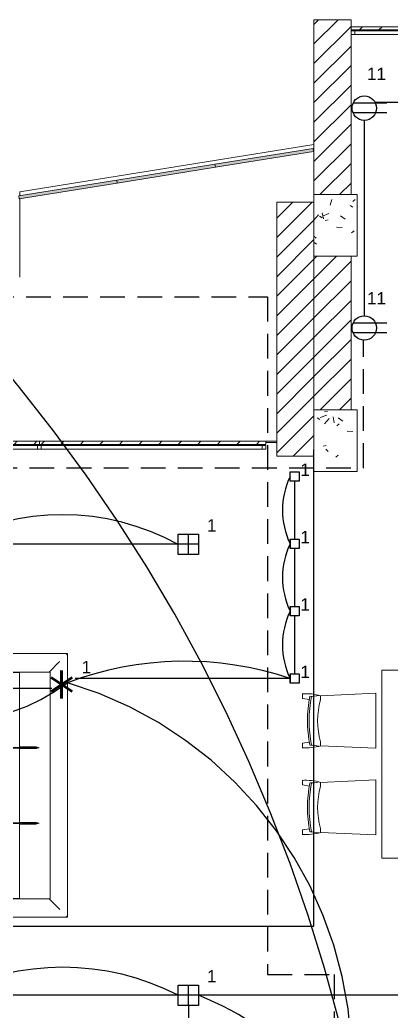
# Model space of a CAD drawing. Header units: inches. Extents: x 131 to 82119, y 71 to 16923.
# Drawn here: x 180.92 to 183.92, y 127.94 to 135.96 of the extents above; entities that cross this region are included whole.
import ezdxf
from ezdxf.enums import TextEntityAlignment as Align

# ---------------------------------------------------------------- set-up
doc = ezdxf.new("R2010")
doc.units = ezdxf.units.IN
doc.header["$MEASUREMENT"] = 0
doc.linetypes.add('HIDDEN', pattern=[9.525, 6.35, -3.175])
doc.linetypes.add('PISO', pattern=[0.3, 0.2, -0.1])
for name, color, linetype, lineweight in [('A-____-____-DIMS', 211, 'Continuous', 9), ('A-FLOR-____-OTLN', 192, 'Continuous', 18), ('A-GLAZ-CURT-MCUT', 52, 'Continuous', 18), ('A-GLAZ-CURT-OTLN', 52, 'Continuous', 18), ('A-GLAZ-CWMG-MCUT', 51, 'Continuous', 18), ('A-GLAZ-CWMG-OTLN', 51, 'Continuous', 18), ('A-WALL-____-MCUT', 113, 'Continuous', 18), ('A-WALL-____-PATT', 111, 'Continuous', 18), ('DUCTO-PARED O TECHO', 7, 'Continuous', 25), ('DUCTO-PISO', 7, 'PISO', 25), ('I-FURN-____-OTLN', 30, 'Continuous', 18), ('S-COLS-____-MCUT', 52, 'Continuous', 18), ('S-COLS-____-OTLN', 52, 'Continuous', 18), ('SIMBOLOGIA', 150, 'Continuous', 25)]:
    doc.layers.add(name, color=color, linetype=linetype, lineweight=lineweight)
doc.layers.add('LAMPARAS', color=20, linetype='Continuous')
doc.layers.add('Retorno', color=5, linetype='HIDDEN')
doc.styles.add('ROMANS', font='romans.shx', dxfattribs={"width": 0.625})
doc.styles.get("Standard").update_dxf_attribs({"font": 'arial.ttf'})
pattern_1 = [(45, (197.74889, 144.03864), (-0.07919596, 0.07919596), [])]

# ---------------------------------------------------------------- blocks, each defined once
blk = doc.blocks.new('M_Concrete-Rectangular-Column - Columna Concreto 0_35 x 0_50-V17-ARQ-P1')
at = {"layer": 'S-COLS-____-OTLN'}
h = blk.add_hatch(dxfattribs=at)
h.set_pattern_fill('FP_34', style=0, pattern_type=2)
h.set_pattern_definition([(50, (14.275, 11.484), (0.546432, -0.047308), [0.057, -0.629]), (355, (14.275, 11.484), (-0.105429, 0.57337), [0.046, -0.503]), (100.451, (14.321, 11.48), (0.440955, 0.525708), [0.049, -0.534]), (46.184, (14.275, 11.636), (0.813123, -0.12606), [0.086, -0.943]), (96.636, (14.343, 11.625), (0.711995, 0.742252), [0.073, -0.801]), (351.184, (14.275, 11.636), (0.71223, 0.742616), [0.069, -0.754]), (21, (14.351, 11.598), (0.454985, -0.306292), [0.057, -0.629]), (326, (14.351, 11.598), (0.185766, 0.552594), [0.046, -0.503]), (71.451, (14.389, 11.572), (0.640536, 0.246016), [0.049, -0.534]), (37.5, (14.275, 11.484), (0.009206, 0.2541166), [0.025, -0.472, 0.025, -0.485, -0.505]), (37.5, (14.275, 11.484), (0.009206, 0.2541166), [-1.007, 0.025, -0.48]), (7.5, (14.275, 11.484), (0.2004608, 0.3007382), [0.025, -0.266, 0.025, -0.46, -0.192]), (7.5, (14.275, 11.484), (0.2004608, 0.3007382), [-0.776, 0.025, -0.167]), (327.5, (14.105, 11.484), (0.406483, -0.0170776), [0.025, -0.165, 0.025, -0.569, -0.789]), (327.5, (14.105, 11.484), (0.406483, -0.0170776), [-0.785, 0.025, -0.764]), (317.5, (14.029, 11.484), (0.443999, 0.076008), [0.025, -0.223, 0.025, -0.37, -0.56]), (317.5, (14.029, 11.484), (0.443999, 0.076008), [-0.642, 0.025, -0.535])])
h.paths.add_polyline_path([(0.175, -0.25), (0.175, 0.25), (-0.175, 0.25), (-0.175, -0.25)], flags=0)
at = {"layer": 'S-COLS-____-MCUT'}
for p, q in [((0.175, 0.25), (-0.175, 0.25)), ((-0.175, 0.25), (-0.175, -0.25)), ((0.175, -0.25), (0.175, 0.25)), ((-0.175, -0.25), (0.175, -0.25))]:
    blk.add_line(p, q, dxfattribs=at)
blk = doc.blocks.new('M_Concrete-Rectangular-Column - Columna Concreto 0_35 x 0_50-V18-ARQ-P1')
at = {"layer": 'S-COLS-____-OTLN'}
h = blk.add_hatch(dxfattribs=at)
h.set_pattern_fill('FP_35', style=0, pattern_type=2)
h.set_pattern_definition([(50, (14.275, 9.742), (0.546432, -0.047308), [0.057, -0.629]), (355, (14.275, 9.742), (-0.105429, 0.57337), [0.046, -0.503]), (100.451, (14.321, 9.738), (0.440955, 0.525708), [0.049, -0.534]), (46.184, (14.275, 9.894), (0.813123, -0.12606), [0.086, -0.943]), (96.636, (14.343, 9.884), (0.711995, 0.742252), [0.073, -0.801]), (351.184, (14.275, 9.894), (0.71223, 0.742616), [0.069, -0.754]), (21, (14.351, 9.856), (0.454985, -0.306292), [0.057, -0.629]), (326, (14.351, 9.856), (0.185766, 0.552594), [0.046, -0.503]), (71.451, (14.389, 9.831), (0.640536, 0.246016), [0.049, -0.534]), (37.5, (14.275, 9.742), (0.009206, 0.2541166), [0.025, -0.472, 0.025, -0.485, -0.505]), (37.5, (14.275, 9.742), (0.009206, 0.2541166), [-1.007, 0.025, -0.48]), (7.5, (14.275, 9.742), (0.2004608, 0.3007382), [0.025, -0.266, 0.025, -0.46, -0.192]), (7.5, (14.275, 9.742), (0.2004608, 0.3007382), [-0.776, 0.025, -0.167]), (327.5, (14.105, 9.742), (0.406483, -0.0170776), [0.025, -0.165, 0.025, -0.569, -0.789]), (327.5, (14.105, 9.742), (0.406483, -0.0170776), [-0.785, 0.025, -0.764]), (317.5, (14.029, 9.742), (0.443999, 0.076008), [0.025, -0.223, 0.025, -0.37, -0.56]), (317.5, (14.029, 9.742), (0.443999, 0.076008), [-0.642, 0.025, -0.535])])
h.paths.add_polyline_path([(0.175, -0.25), (0.175, 0.25), (-0.175, 0.25), (-0.175, -0.25)], flags=0)
at = {"layer": 'S-COLS-____-MCUT'}
for p, q in [((0.175, 0.25), (-0.175, 0.25)), ((-0.175, 0.25), (-0.175, -0.25)), ((0.175, -0.25), (0.175, 0.25)), ((-0.175, -0.25), (0.175, -0.25))]:
    blk.add_line(p, q, dxfattribs=at)
blk = doc.blocks.new('System Panel - Glazed-1898825-ARQ-P1')
at = {"layer": 'A-GLAZ-CURT-OTLN'}
h = blk.add_hatch(dxfattribs=at)
h.set_pattern_fill('FP_39', color=8, style=0, pattern_type=2)
h.set_pattern_definition([(45, (17.596, 11.539), (-0.07919596, 0.07919596), [])])
h.paths.add_polyline_path([(0.9235, 0.0245), (0.9235, 0.0495), (-0.9235, 0.0495), (-0.9235, 0.0245), (0.6482, 0.0245)], flags=0)
at = {"layer": 'A-GLAZ-CURT-MCUT'}
for p, q in [((0.9235, 0.0495), (-0.9235, 0.0495)), ((-0.9235, 0.0495), (-0.9235, 0.0245)), ((-0.9235, 0.0245), (0.9235, 0.0245)), ((0.9235, 0.0245), (0.9235, 0.0495))]:
    blk.add_line(p, q, dxfattribs=at)
blk = doc.blocks.new('Rectangular Mullion - 30mm Square-1526673-ARQ-P1')
at = {"layer": 'A-GLAZ-CWMG-OTLN'}
h = blk.add_hatch(dxfattribs=at)
h.set_pattern_fill('FP_40', color=8, style=0, pattern_type=2)
h.set_pattern_definition([(315, (14.84, -11.539), (0.07919596, 0.07919596), [])])
h.paths.add_polyline_path([(0, 0.015), (0, -0.015), (-0.03, -0.015), (-0.03, 0.015)], flags=0)
at = {"layer": 'A-GLAZ-CWMG-MCUT'}
for p, q in [((-0.03, 0.015), (0, 0.015)), ((-0.03, -0.015), (-0.03, 0.015)), ((0, 0.015), (0, -0.015)), ((0, -0.015), (-0.03, -0.015))]:
    blk.add_line(p, q, dxfattribs=at)
blk = doc.blocks.new('Rectangular Mullion - 30mm Square-1759857-ARQ-P1')
at = {"layer": 'A-GLAZ-CWMG-OTLN'}
for p, q in [((-11.3273, -0.8562), (-13.1444, -0.8562)), ((-11.3273, -0.8862), (-13.1444, -0.8862))]:
    blk.add_line(p, q, dxfattribs=at)
blk = doc.blocks.new('System Panel - Glazed-V20-ARQ-P1')
at = {"layer": 'A-GLAZ-CURT-OTLN'}
h = blk.add_hatch(dxfattribs=at)
h.set_pattern_fill('FP_42', color=8, style=0, pattern_type=2)
h.set_pattern_definition([(45, (15.756, 11.539), (-0.07919596, 0.07919596), [])])
h.paths.add_polyline_path([(0.916, 0.0245), (0.916, 0.0495), (-0.916, 0.0495), (-0.916, 0.0245), (0.7943, 0.0245)], flags=0)
at = {"layer": 'A-GLAZ-CURT-MCUT'}
for p, q in [((0.916, 0.0495), (-0.916, 0.0495)), ((-0.916, 0.0495), (-0.916, 0.0245)), ((-0.916, 0.0245), (0.916, 0.0245)), ((0.916, 0.0245), (0.916, 0.0495))]:
    blk.add_line(p, q, dxfattribs=at)
blk = doc.blocks.new('Rectangular Mullion - 30mm Square-1898823-ARQ-P1')
at = {"layer": 'A-GLAZ-CWMG-OTLN'}
for p, q in [((-13.1744, -0.8562), (-14.9615, -0.8562)), ((-13.1744, -0.8862), (-14.9615, -0.8862))]:
    blk.add_line(p, q, dxfattribs=at)
blk = doc.blocks.new('Rectangular Mullion - 30mm Square-V21-ARQ-P1')
at = {"layer": 'A-GLAZ-CWMG-MCUT'}
for p, q in [((-0.015, 0.015), (0.015, 0.015)), ((-0.015, -0.015), (-0.015, 0.015)), ((0.015, 0.015), (0.015, -0.015)), ((0.015, -0.015), (-0.015, -0.015))]:
    blk.add_line(p, q, dxfattribs=at)
blk = doc.blocks.new('System Panel - Glazed-1526677-ARQ-P1')
at = {"layer": 'A-GLAZ-CURT-OTLN'}
h = blk.add_hatch(dxfattribs=at)
h.set_pattern_fill('FP_43', color=8, style=0, pattern_type=2)
h.set_pattern_definition([(45, (13.52, 8.183), (-0.07919596, 0.07919596), [])])
h.paths.add_polyline_path([(0.6302, 0.0245), (0.6302, 0.0495), (-0.6302, 0.0495), (-0.6302, 0.0245), (0.5438, 0.0245)], flags=0)
at = {"layer": 'A-GLAZ-CURT-MCUT'}
for p, q in [((0.6302, 0.0495), (-0.6302, 0.0495)), ((-0.6302, 0.0495), (-0.6302, 0.0245)), ((-0.6302, 0.0245), (0.6302, 0.0245)), ((0.6302, 0.0245), (0.6302, 0.0495))]:
    blk.add_line(p, q, dxfattribs=at)
blk = doc.blocks.new('Rectangular Mullion - 30mm Square-V22-ARQ-P1')
at = {"layer": 'A-GLAZ-CWMG-MCUT'}
for p, q in [((0, 0.015), (-0.03, 0.015)), ((-0.03, 0.015), (-0.03, -0.015)), ((0, -0.015), (0, 0.015)), ((-0.03, -0.015), (0, -0.015))]:
    blk.add_line(p, q, dxfattribs=at)
blk = doc.blocks.new('Rectangular Mullion - 30mm Square-1438074-ARQ-P1')
at = {"layer": 'A-GLAZ-CWMG-OTLN'}
for p, q in [((-7.5447, 2.4994), (-8.7602, 2.4994)), ((-7.5447, 2.4694), (-8.7602, 2.4694))]:
    blk.add_line(p, q, dxfattribs=at)
blk = doc.blocks.new('System Panel - Glazed-1950841-ARQ-P1')
at = {"layer": 'A-GLAZ-CURT-OTLN'}
blk.add_hatch(color=256, dxfattribs=at).paths.add_polyline_path([(-0.402, 0.0245), (0.402, 0.0245), (0.402, 0.0495), (-0.402, 0.0495)], flags=0)
for p, q in [((-0.402, 0.0495), (0.402, 0.0495)), ((-0.402, 0.0495), (-0.402, 0.0245)), ((0.402, 0.0245), (-0.402, 0.0245)), ((0.402, 0.0495), (0.402, 0.0245))]:
    blk.add_line(p, q, dxfattribs=at)
blk = doc.blocks.new('Sofa_5284 - Sofa_5284-1675427-ARQ-P1')
at = {"layer": 'I-FURN-____-OTLN'}
for p, q in [((-1.3072, 0.8636), (-1.3072, 0)), ((0.8264, 0.8636), (-1.3072, 0.8636)), ((0.8264, 0), (0.8264, 0.8636)), ((-1.1662, 0.7226), (-1.2348, 0.7913)), ((0.6764, 0.7228), (-1.1572, 0.7228)), ((-1.1572, 0.7031), (-1.1572, 0.7227)), ((0.6764, 0.7227), (0.6764, 0.7031)), ((0.6855, 0.7226), (0.7541, 0.7913)), ((-1.1572, 0.642), (-1.1572, 0.7031)), ((-1.1572, 0.6036), (-1.1572, 0.642)), ((0.6764, 0.7031), (0.6764, 0.642)), ((0.6764, 0.642), (0.6764, 0.6036)), ((-1.1572, 0.4767), (-1.1572, 0.6036)), ((-0.553, 0.4801), (-0.553, 0.6036)), ((-0.546, 0.4999), (-0.546, 0.6331)), ((-0.546, 0.6331), (-0.546, 0.4999)), ((-0.546, 0.4999), (-0.546, 0.6331)), ((-0.5389, 0.6036), (-0.5389, 0.4801)), ((0.0582, 0.4801), (0.0582, 0.6036)), ((0.0652, 0.4999), (0.0652, 0.6331)), ((0.0652, 0.6331), (0.0652, 0.4999)), ((0.0652, 0.4999), (0.0652, 0.6331)), ((0.0723, 0.6036), (0.0723, 0.4801)), ((0.6764, 0.6036), (0.6764, 0.4767)), ((-1.1572, 0.4757), (-1.1572, 0.4767)), ((-1.1572, 0), (-1.1572, 0.4767)), ((-1.1572, 0.4757), (-1.1572, 0.0025)), ((-1.1572, 0.4755), (0.6764, 0.4755)), ((-1.1567, 0.0025), (-1.1567, 0.4757)), ((-1.1547, 0.4757), (-1.1547, 0.0025)), ((-1.1547, 0.4757), (-1.1547, 0.0025)), ((-0.5389, 0.4801), (-0.553, 0.4801)), ((-0.5485, 0.0025), (-0.5485, 0.4757)), ((-0.5485, 0.0025), (-0.5485, 0.4757)), ((-0.5465, 0.4757), (-0.5465, 0.0025)), ((-0.546, 0.4757), (-0.546, 0.0025)), ((-0.546, 0.0025), (-0.546, 0.4757)), ((-0.5455, 0.0025), (-0.5455, 0.4757)), ((-0.5435, 0.4757), (-0.5435, 0.0025)), ((-0.5435, 0.4757), (-0.5435, 0.0025)), ((0.0723, 0.4801), (0.0582, 0.4801)), ((0.0627, 0.0025), (0.0627, 0.4757)), ((0.0627, 0.0025), (0.0627, 0.4757)), ((0.0647, 0.4757), (0.0647, 0.0025)), ((0.0652, 0.4757), (0.0652, 0.0025)), ((0.0652, 0.0025), (0.0652, 0.4757)), ((0.0657, 0.0025), (0.0657, 0.4757)), ((0.0677, 0.4757), (0.0677, 0.0025)), ((0.0677, 0.4757), (0.0677, 0.0025)), ((0.6739, 0.0025), (0.6739, 0.4757)), ((0.6739, 0.0025), (0.6739, 0.4757)), ((0.6759, 0.4757), (0.6759, 0.0025)), ((0.6764, 0.4767), (0.6764, 0.4757)), ((0.6764, 0.4767), (0.6764, 0)), ((0.6764, 0.0025), (0.6764, 0.4757)), ((-1.2972, 0), (-1.3072, 0)), ((-1.2442, 0), (-1.2972, 0)), ((-1.2348, 0), (-1.2442, 0)), ((-1.1662, 0), (-1.2348, 0)), ((-1.1572, 0), (-1.1662, 0)), ((-1.1572, 0.0025), (-1.1567, 0.0025)), ((-1.1572, 0), (0.6764, 0)), ((-1.1547, 0.0025), (-1.1567, 0.0025)), ((-1.1547, 0.0025), (-0.5485, 0.0025)), ((-0.5465, 0.0025), (-0.5485, 0.0025)), ((-0.5465, 0.0025), (-0.546, 0.0025)), ((-0.546, 0.0025), (-0.5455, 0.0025)), ((-0.5435, 0.0025), (-0.5455, 0.0025)), ((-0.5435, 0.0025), (0.0627, 0.0025)), ((0.0647, 0.0025), (0.0627, 0.0025)), ((0.0647, 0.0025), (0.0652, 0.0025)), ((0.0652, 0.0025), (0.0657, 0.0025)), ((0.0677, 0.0025), (0.0657, 0.0025)), ((0.0677, 0.0025), (0.6739, 0.0025)), ((0.6759, 0.0025), (0.6739, 0.0025)), ((0.6759, 0.0025), (0.6764, 0.0025)), ((0.6855, 0), (0.6764, 0)), ((0.7541, 0), (0.6855, 0)), ((0.7635, 0), (0.7541, 0)), ((0.7635, 0), (0.8164, 0)), ((0.8264, 0), (0.8164, 0))]:
    blk.add_line(p, q, dxfattribs=at)
for centre, major_axis, start_param, end_param in [((-0.581, 0.4999), (-0.035, 0), 2.49648, 3.141593), ((-0.511, 0.4999), (0.035, 0), 3.141593, 3.786705), ((0.0302, 0.4999), (-0.035, 0), 2.49648, 3.141593), ((0.1002, 0.4999), (0.035, 0), 3.141593, 3.786705)]:
    blk.add_ellipse(centre, major_axis=major_axis, ratio=0.939693, start_param=start_param, end_param=end_param, dxfattribs=at)
for points, knots in [([(-1.2972, 0.8536), (-1.298, 0.8545), (-1.2993, 0.8558), (-1.301, 0.8574), (-1.302, 0.8584), (-1.3027, 0.8592), (-1.3034, 0.8599), (-1.3041, 0.8605), (-1.3047, 0.8611), (-1.3052, 0.8617), (-1.3059, 0.8623), (-1.3064, 0.8629), (-1.307, 0.8634), (-1.3072, 0.8636), (-1.3072, 0.8636)], [0, 0, 0, 0, 0.166667, 0.25, 0.333333, 0.375, 0.416667, 0.5, 0.541667, 0.583333, 0.666667, 0.75, 0.833333, 1, 1, 1, 1]), ([(0.8164, 0.8536), (0.8173, 0.8545), (0.8186, 0.8558), (0.8203, 0.8574), (0.8213, 0.8584), (0.822, 0.8592), (0.8227, 0.8599), (0.8234, 0.8605), (0.824, 0.8611), (0.8245, 0.8617), (0.8251, 0.8623), (0.8257, 0.8629), (0.8263, 0.8634), (0.8264, 0.8636), (0.8264, 0.8636)], [0, 0, 0, 0, 0.166667, 0.25, 0.333333, 0.375, 0.416667, 0.5, 0.541667, 0.583333, 0.666667, 0.75, 0.833333, 1, 1, 1, 1]), ([(-1.2348, 0.7913), (-1.2351, 0.7916), (-1.2357, 0.7921), (-1.2367, 0.7931), (-1.2375, 0.794), (-1.2385, 0.7949), (-1.2395, 0.796), (-1.2407, 0.7971), (-1.2422, 0.7986), (-1.2434, 0.7998), (-1.2442, 0.8007)], [0, 0, 0, 0, 0.2, 0.3, 0.4, 0.5, 0.6, 0.7, 0.8, 1, 1, 1, 1]), ([(0.7541, 0.7913), (0.7544, 0.7916), (0.7549, 0.7921), (0.7559, 0.7931), (0.7568, 0.794), (0.7578, 0.7949), (0.7588, 0.796), (0.7599, 0.7971), (0.7615, 0.7986), (0.7627, 0.7999), (0.7635, 0.8007)], [0, 0, 0, 0, 0.2, 0.3, 0.4, 0.5, 0.6, 0.7, 0.8, 1, 1, 1, 1]), ([(-0.553, 0.6036), (-0.553, 0.6039), (-0.5529, 0.6048), (-0.5526, 0.6061), (-0.5522, 0.6073), (-0.5519, 0.6082), (-0.5516, 0.6093), (-0.5512, 0.6103), (-0.5508, 0.6114), (-0.5503, 0.6126), (-0.5499, 0.6138), (-0.5494, 0.6151), (-0.549, 0.6164), (-0.5486, 0.6178), (-0.5481, 0.6192), (-0.5477, 0.6206), (-0.5474, 0.6221), (-0.547, 0.6236), (-0.5467, 0.6251), (-0.5464, 0.6272), (-0.5461, 0.6299), (-0.546, 0.6321), (-0.546, 0.6331)], [0, 0, 0, 0, 0.083333, 0.166667, 0.208333, 0.25, 0.291667, 0.333333, 0.375, 0.416667, 0.458333, 0.5, 0.541667, 0.583333, 0.625, 0.666667, 0.708333, 0.75, 0.791667, 0.833333, 0.916667, 1, 1, 1, 1]), ([(-0.546, 0.6331), (-0.5459, 0.6321), (-0.5458, 0.6299), (-0.5456, 0.6272), (-0.5452, 0.6251), (-0.5449, 0.6236), (-0.5446, 0.6221), (-0.5442, 0.6206), (-0.5438, 0.6192), (-0.5434, 0.6178), (-0.5429, 0.6164), (-0.5425, 0.6151), (-0.542, 0.6138), (-0.5416, 0.6126), (-0.5412, 0.6114), (-0.5408, 0.6103), (-0.5404, 0.6093), (-0.54, 0.6082), (-0.5397, 0.6073), (-0.5393, 0.6061), (-0.5391, 0.6048), (-0.5389, 0.6039), (-0.5389, 0.6036)], [0, 0, 0, 0, 0.083333, 0.166667, 0.208333, 0.25, 0.291667, 0.333333, 0.375, 0.416667, 0.458333, 0.5, 0.541667, 0.583333, 0.625, 0.666667, 0.708333, 0.75, 0.791667, 0.833333, 0.916667, 1, 1, 1, 1]), ([(0.0582, 0.6036), (0.0582, 0.6039), (0.0583, 0.6048), (0.0586, 0.6061), (0.059, 0.6073), (0.0593, 0.6082), (0.0596, 0.6093), (0.06, 0.6103), (0.0604, 0.6114), (0.0609, 0.6126), (0.0613, 0.6138), (0.0618, 0.6151), (0.0622, 0.6164), (0.0626, 0.6178), (0.0631, 0.6192), (0.0635, 0.6206), (0.0638, 0.6221), (0.0642, 0.6236), (0.0645, 0.6251), (0.0648, 0.6272), (0.0651, 0.6299), (0.0652, 0.6321), (0.0652, 0.6331)], [0, 0, 0, 0, 0.083333, 0.166667, 0.208333, 0.25, 0.291667, 0.333333, 0.375, 0.416667, 0.458333, 0.5, 0.541667, 0.583333, 0.625, 0.666667, 0.708333, 0.75, 0.791667, 0.833333, 0.916667, 1, 1, 1, 1]), ([(0.0652, 0.6331), (0.0653, 0.6321), (0.0654, 0.6299), (0.0656, 0.6272), (0.066, 0.6251), (0.0663, 0.6236), (0.0666, 0.6221), (0.067, 0.6206), (0.0674, 0.6192), (0.0678, 0.6178), (0.0683, 0.6164), (0.0687, 0.6151), (0.0692, 0.6138), (0.0696, 0.6126), (0.07, 0.6114), (0.0704, 0.6103), (0.0708, 0.6093), (0.0712, 0.6082), (0.0715, 0.6073), (0.0719, 0.6061), (0.0721, 0.6048), (0.0723, 0.6039), (0.0723, 0.6036)], [0, 0, 0, 0, 0.083333, 0.166667, 0.208333, 0.25, 0.291667, 0.333333, 0.375, 0.416667, 0.458333, 0.5, 0.541667, 0.583333, 0.625, 0.666667, 0.708333, 0.75, 0.791667, 0.833333, 0.916667, 1, 1, 1, 1]), ([(-1.1197, 0.0375), (-1.1228, 0.0344), (-1.1273, 0.0299), (-1.1331, 0.0241), (-1.1365, 0.0206), (-1.1391, 0.018), (-1.1416, 0.0156), (-1.1439, 0.0133), (-1.146, 0.0112), (-1.1479, 0.0092), (-1.1501, 0.0071), (-1.1521, 0.0051), (-1.1541, 0.0031), (-1.1547, 0.0025), (-1.1547, 0.0025)], [0, 0, 0, 0, 0.166667, 0.25, 0.333333, 0.375, 0.416667, 0.5, 0.541667, 0.583333, 0.666667, 0.75, 0.833333, 1, 1, 1, 1]), ([(-0.5835, 0.0375), (-0.5804, 0.0344), (-0.5758, 0.0299), (-0.57, 0.0241), (-0.5666, 0.0206), (-0.564, 0.0181), (-0.5615, 0.0156), (-0.5592, 0.0132), (-0.5571, 0.0112), (-0.5552, 0.0092), (-0.5531, 0.0071), (-0.551, 0.0051), (-0.5491, 0.0031), (-0.5485, 0.0025), (-0.5485, 0.0025)], [0, 0, 0, 0, 0.166667, 0.25, 0.333333, 0.375, 0.416667, 0.5, 0.541667, 0.583333, 0.666667, 0.75, 0.833333, 1, 1, 1, 1]), ([(-0.5085, 0.0375), (-0.5116, 0.0344), (-0.5161, 0.0299), (-0.5219, 0.0241), (-0.5253, 0.0206), (-0.5279, 0.018), (-0.5304, 0.0156), (-0.5327, 0.0133), (-0.5348, 0.0112), (-0.5367, 0.0092), (-0.5389, 0.0071), (-0.5409, 0.0051), (-0.5429, 0.0031), (-0.5435, 0.0025), (-0.5435, 0.0025)], [0, 0, 0, 0, 0.166667, 0.25, 0.333333, 0.375, 0.416667, 0.5, 0.541667, 0.583333, 0.666667, 0.75, 0.833333, 1, 1, 1, 1]), ([(0.0277, 0.0375), (0.0308, 0.0344), (0.0354, 0.0299), (0.0412, 0.0241), (0.0446, 0.0206), (0.0472, 0.0181), (0.0497, 0.0156), (0.052, 0.0132), (0.0541, 0.0112), (0.056, 0.0092), (0.0581, 0.0071), (0.0602, 0.0051), (0.0621, 0.0031), (0.0627, 0.0025), (0.0627, 0.0025)], [0, 0, 0, 0, 0.166667, 0.25, 0.333333, 0.375, 0.416667, 0.5, 0.541667, 0.583333, 0.666667, 0.75, 0.833333, 1, 1, 1, 1]), ([(0.1027, 0.0375), (0.0996, 0.0344), (0.0951, 0.0299), (0.0893, 0.0241), (0.0859, 0.0206), (0.0833, 0.018), (0.0808, 0.0156), (0.0785, 0.0133), (0.0764, 0.0112), (0.0745, 0.0092), (0.0723, 0.0071), (0.0703, 0.0051), (0.0683, 0.0031), (0.0677, 0.0025), (0.0677, 0.0025)], [0, 0, 0, 0, 0.166667, 0.25, 0.333333, 0.375, 0.416667, 0.5, 0.541667, 0.583333, 0.666667, 0.75, 0.833333, 1, 1, 1, 1]), ([(0.6389, 0.0375), (0.642, 0.0344), (0.6466, 0.0299), (0.6524, 0.0241), (0.6558, 0.0206), (0.6584, 0.0181), (0.6609, 0.0156), (0.6632, 0.0132), (0.6653, 0.0112), (0.6672, 0.0092), (0.6693, 0.0071), (0.6714, 0.0051), (0.6733, 0.0031), (0.6739, 0.0025), (0.6739, 0.0025)], [0, 0, 0, 0, 0.166667, 0.25, 0.333333, 0.375, 0.416667, 0.5, 0.541667, 0.583333, 0.666667, 0.75, 0.833333, 1, 1, 1, 1])]:
    blk.add_open_spline(points, degree=3, knots=knots, dxfattribs=at)
for points in [[(-1.1572, 0.7136), (-1.1572, 0.7136), (-1.1587, 0.7151), (-1.1632, 0.7196), (-1.1662, 0.7226)], [(0.6764, 0.7136), (0.6764, 0.7136), (0.678, 0.7151), (0.6825, 0.7197), (0.6855, 0.7226)]]:
    blk.add_open_spline(points, degree=3, dxfattribs=at)
blk = doc.blocks.new('Mesa - Madera - 1_52 x 0_82-1697940-ARQ-P1')
at = {"layer": 'I-FURN-____-OTLN'}
for p, q in [((-0.7447, 0.4491), (-0.7447, -0.3709)), ((0.7753, 0.4491), (-0.7447, 0.4491)), ((0.7753, -0.3709), (0.7753, 0.4491))]:
    blk.add_line(p, q, dxfattribs=at)
blk = doc.blocks.new('Silla - Madera _2_ - Modelo base-1698895-ARQ-P1')
at = {"layer": 'I-FURN-____-OTLN'}
for p, q in [((-0.1817, 0.5945), (-0.2188, 0.5945)), ((-0.1733, 0.5358), (-0.1817, 0.5945)), ((0.1733, 0.5358), (0.1817, 0.5945)), ((0.1817, 0.5945), (0.2188, 0.5945)), ((-0.2021, 0.4475), (-0.2226, 0)), ((-0.1701, 0.4475), (-0.2021, 0.4475)), ((0.2021, 0.4462), (0.1701, 0.4475)), ((0.2226, 0), (0.2021, 0.4462)), ((-0.2226, 0), (0.2226, 0))]:
    blk.add_line(p, q, dxfattribs=at)
for centre, radius, start, end in [((0.1956, 0.5659), 0.4153, 176.04815, 196.74874), ((-0.1956, 0.5659), 0.4153, 343.25167, 3.95185), ((-0.4851, 0.5335), 0.2883, 345.34167, 359.79635), ((0.0004, -0.5384), 1.0779, 79.44426, 100.55574), ((0.0007, -0.3805), 0.9341, 77.79357, 102.20643), ((0.4208, 0.5206), 0.2229, 176.95735, 195.64187), ((0, -0.17), 0.6405, 74.59478, 105.40522)]:
    blk.add_arc(centre, radius, start, end, dxfattribs=at)
blk = doc.blocks.new('TOMA')
at = {"layer": 'SIMBOLOGIA'}
for p, q in [((-0.0301, 0.2165), (-0.0301, 0.0062)), ((0.0294, 0.2165), (0.0294, 0.1463)), ((0.0294, 0.1463), (0.0294, 0.0059))]:
    blk.add_line(p, q, dxfattribs=at)
blk.add_circle((0, 0.0761), 0.0761, dxfattribs=at)

msp = doc.modelspace()

# ---------------------------------------------------------------- hatches: boundary and pattern name
at = {"layer": 'A-____-____-DIMS'}
h = msp.add_hatch(dxfattribs=at)
h.set_pattern_fill('FP_37', color=8, style=0, pattern_type=2)
h.set_pattern_definition(pattern_1)
h.paths.add_polyline_path([(183.5987, 132.8055), (183.5987, 134.047), (183.2987, 134.047), (183.2987, 132.8055)], flags=0)
at = {"layer": 'A-WALL-____-PATT'}
h = msp.add_hatch(dxfattribs=at)
h.set_pattern_fill('FP_37', color=8, style=0, pattern_type=2)
h.set_pattern_definition(pattern_1)
h.paths.add_polyline_path([(183.5987, 134.547), (183.5987, 135.961), (183.2987, 135.961), (183.2987, 134.547)], flags=0)
h = msp.add_hatch(dxfattribs=at)
h.set_pattern_fill('FP_37', color=8, style=0, pattern_type=2)
h.set_pattern_definition(pattern_1)
h.paths.add_polyline_path([(183.2987, 132.55), (183.2987, 134.4847), (182.9987, 134.4847), (182.9987, 132.55)], flags=0)
h = msp.add_hatch(dxfattribs=at)
h.set_pattern_fill('FP_37', color=8, style=0, pattern_type=2)
h.set_pattern_definition(pattern_1)
h.paths.add_polyline_path([(183.2987, 132.43), (183.2987, 132.55), (182.9987, 132.55), (182.9987, 132.43)], flags=0)

# ---------------------------------------------------------------- linework, layer by layer
at = {"linetype": 'HIDDEN'}
for p, q in [((183.2987, 128.6253), (183.2987, 132.4806)), ((179.232, 128.6253), (183.2987, 128.6253))]:
    msp.add_line(p, q, dxfattribs=at)
at = {"layer": 'A-FLOR-____-OTLN'}
for p, q in [((183.599, 135.8805), (183.599, 135.871)), ((183.2987, 134.9521), (180.919, 134.5691)), ((180.919, 134.5691), (180.919, 134.5382)), ((180.919, 134.5129), (180.919, 133.8775)), ((183.649, 134.547), (183.649, 134.047)), ((180.919, 133.8775), (180.9174, 133.8772)), ((183.649, 132.8055), (183.649, 132.3055)), ((182.9987, 132.55), (182.9087, 132.55)), ((182.9087, 132.5401), (182.9987, 132.5401))]:
    msp.add_line(p, q, dxfattribs=at)
at = {"layer": 'A-WALL-____-MCUT'}
for p, q in [((183.5987, 135.961), (183.2987, 135.961)), ((183.2987, 135.961), (183.2987, 134.547)), ((183.5987, 134.547), (183.5987, 135.961)), ((183.2987, 134.4847), (182.9987, 134.4847)), ((182.9987, 134.4847), (182.9987, 132.43)), ((183.2987, 134.047), (183.2987, 132.8055)), ((183.2987, 132.8055), (183.2987, 134.047)), ((183.5987, 132.8055), (183.5987, 134.047)), ((182.9987, 132.43), (183.2987, 132.43))]:
    msp.add_line(p, q, dxfattribs=at)
at = {"layer": 'DUCTO-PARED O TECHO'}
for points in [[(188.8571, 135.2922), (183.7878, 135.2922)], [(183.7056, 135.1474), (183.7056, 133.5658)], [(183.1426, 131.7577), (183.1426, 132.2282)], [(182.1996, 131.7157), (180.331, 131.7157)], [(183.1426, 131.2121), (183.1426, 131.6827)], [(183.1426, 130.6666), (183.1426, 131.1371)], [(179.4348, 130.5519), (181.1776, 130.5519)], [(183.1052, 130.6291), (181.3648, 130.6291)], [(182.1996, 128.0657), (180.331, 128.0657)], [(184.4723, 128.0657), (182.3644, 128.0657)], [(182.282, 127.9833), (182.282, 127.7117), (183.2778, 127.7117), (183.2778, 127.6241)]]:
    msp.add_lwpolyline(points, dxfattribs=at)
at = {"layer": 'DUCTO-PISO'}
for points in [[(180.3692, 133.7188), (182.9213, 133.7188), (182.9213, 128.234), (183.4609, 128.234), (183.4609, 127.6414)], [(176.7971, 132.334), (183.6991, 132.334), (183.6991, 133.3744)]]:
    msp.add_lwpolyline(points, dxfattribs=at)
at = {"layer": 'LAMPARAS'}
for p, q in [((182.1996, 131.798), (182.3644, 131.798)), ((182.282, 131.6333), (182.282, 131.798)), ((182.3644, 131.798), (182.3644, 131.6333)), ((183.1052, 131.7577), (183.1052, 131.6827)), ((182.3644, 131.7157), (182.1996, 131.7157)), ((182.3644, 131.6333), (182.1996, 131.6333)), ((183.1052, 131.2121), (183.1052, 131.1371)), ((183.1052, 130.6666), (183.1052, 130.5916)), ((182.1996, 128.148), (182.3644, 128.148)), ((182.282, 127.9833), (182.282, 128.148)), ((182.3644, 128.148), (182.3644, 127.9833)), ((182.3644, 128.0657), (182.1996, 128.0657)), ((182.3644, 127.9833), (182.1996, 127.9833))]:
    msp.add_line(p, q, dxfattribs=at)
for points in [[(183.1052, 132.3032), (183.1801, 132.3032), (183.1801, 132.2282), (183.1052, 132.2282)], [(182.3644, 131.6333), (182.1996, 131.6333), (182.1996, 131.798), (182.3644, 131.798)], [(183.1052, 131.7577), (183.1801, 131.7577), (183.1801, 131.6827), (183.1052, 131.6827)], [(183.1052, 131.2121), (183.1801, 131.2121), (183.1801, 131.1371), (183.1052, 131.1371)], [(183.1052, 130.6666), (183.1801, 130.6666), (183.1801, 130.5916), (183.1052, 130.5916)], [(182.3644, 127.9833), (182.1996, 127.9833), (182.1996, 128.148), (182.3644, 128.148)]]:
    msp.add_lwpolyline(points, close=True, dxfattribs=at)
at = {"layer": 'Retorno'}
for centre, radius, start, end in [((170.5204, 124.533), 13.3989, 12.4319, 42.94532), ((183.6777, 131.993), 0.6341, 154.52249, 205.47751), ((181.2653, 130.0084), 1.9462, 61.31041, 118.68959), ((183.6777, 131.4474), 0.6341, 154.52249, 205.47751), ((183.6777, 130.9018), 0.6341, 154.52249, 205.47751), ((182.2519, 128.1023), 2.667, 71.33961, 110.80078), ((180.3389, 131.8977), 1.6214, 236.10782, 306.56195), ((180.3852, 127.5082), 3.2212, 358.38599, 73.41372), ((181.2653, 126.2516), 2.0405, 62.75002, 117.24998), ((181.4179, 125.704), 2.5443, 42.3354, 68.16126), ((182.3566, 133.423), 6.0789, 242.30107, 278.91497)]:
    msp.add_arc(centre, radius, start, end, dxfattribs=at)

# ---------------------------------------------------------------- block references
at = {"layer": 'A-GLAZ-CURT-OTLN'}
for name, p in [('System Panel - Glazed-1526677-ARQ-P1', (184.2289, 135.856)), ('System Panel - Glazed-1898825-ARQ-P1', (180.153, 132.5005)), ('System Panel - Glazed-V20-ARQ-P1', (181.9926, 132.5005))]:
    msp.add_blockref(name, p, dxfattribs=at)
at = {"layer": 'A-GLAZ-CURT-OTLN', "rotation": 9.142932061675513}
for p in [(182.9018, 134.8072), (182.108, 134.6794), (181.3143, 134.5517)]:
    msp.add_blockref('System Panel - Glazed-1950841-ARQ-P1', p, dxfattribs=at)
at = {"layer": 'A-GLAZ-CWMG-OTLN', "rotation": 180}
msp.add_blockref('Rectangular Mullion - 30mm Square-V22-ARQ-P1', (183.5987, 135.856), dxfattribs=at)
at = {"layer": 'A-GLAZ-CWMG-OTLN'}
for name, p in [('Rectangular Mullion - 30mm Square-1438074-ARQ-P1', (192.3889, 133.3716)), ('Rectangular Mullion - 30mm Square-1759857-ARQ-P1', (192.3889, 133.3716)), ('Rectangular Mullion - 30mm Square-1898823-ARQ-P1', (196.053, 133.3716))]:
    msp.add_blockref(name, p, dxfattribs=at)
at = {"layer": 'A-GLAZ-CWMG-OTLN', "extrusion": (0, 0, -1), "rotation": 180}
for name, p in [('Rectangular Mullion - 30mm Square-V21-ARQ-P1', (-181.0766, 132.5005)), ('Rectangular Mullion - 30mm Square-1526673-ARQ-P1', (-182.9087, 132.5005))]:
    msp.add_blockref(name, p, dxfattribs=at)
at = {"layer": 'I-FURN-____-OTLN'}
for name, p, rotation in [('Sofa_5284 - Sofa_5284-1675427-ARQ-P1', (180.4412, 129.5236), 270.0000000000002), ('Mesa - Madera - 1_52 x 0_82-1697940-ARQ-P1', (184.2983, 129.9211), 90.00000000000024), ('Silla - Madera _2_ - Modelo base-1698895-ARQ-P1', (183.799, 130.2872), 90.00000000000027), ('Silla - Madera _2_ - Modelo base-1698895-ARQ-P1', (183.799, 129.5862), 90.00000000000031)]:
    msp.add_blockref(name, p, dxfattribs=dict(at, rotation=rotation))
at = {"layer": 'S-COLS-____-OTLN'}
for name, p in [('M_Concrete-Rectangular-Column - Columna Concreto 0_35 x 0_50-V18-ARQ-P1', (183.4737, 134.297)), ('M_Concrete-Rectangular-Column - Columna Concreto 0_35 x 0_50-V17-ARQ-P1', (183.4737, 132.5555))]:
    msp.add_blockref(name, p, dxfattribs=at)
at = {"layer": 'SIMBOLOGIA', "xscale": 1.29829461337991, "yscale": 1.29829461337991, "zscale": 1.29829461337991, "rotation": 270}
for p in [(183.6068, 135.2462), (183.6068, 133.467)]:
    msp.add_blockref('TOMA', p, dxfattribs=at)

# ---------------------------------------------------------------- texts
for s, p in [('11', (183.8046, 135.4742)), ('11', (183.8046, 133.6569)), ('1', (183.2271, 132.2699)), ('1', (182.4713, 131.8193)), ('1', (183.2271, 131.7243)), ('1', (183.2271, 131.1788)), ('1', (181.4571, 130.6725)), ('1', (183.2271, 130.6332)), ('1', (182.4713, 128.1693))]:
    msp.add_text(s, height=0.1).set_placement(p, align=Align.CENTER)
at = {"layer": 'LAMPARAS', "style": 'ROMANS'}
msp.add_text('*', height=0.3993, dxfattribs=at).set_placement((181.1194, 130.2959))

doc.saveas('drawing.dxf')
